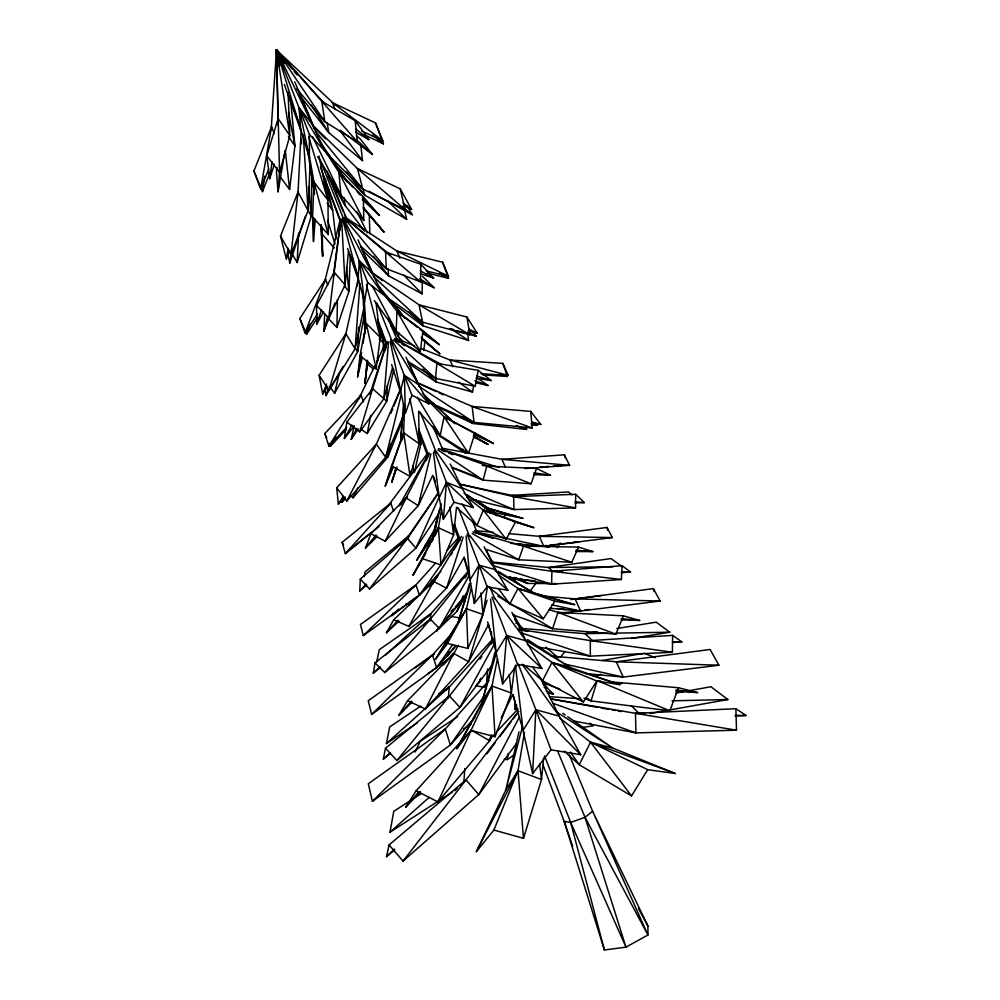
<?xml version="1.0" encoding="UTF-8"?>
<svg xmlns="http://www.w3.org/2000/svg" width="1000" height="1000" viewBox="0 0 1000 1000"><rect width="100%" height="100%" fill="white"/><g stroke="black" fill="none" stroke-linecap="round" stroke-linejoin="round"><path stroke-width="1.5" d="M315.275 219.05L313.5 241.475L313.688 218.05M313.888 194.613L313.988 182.125L308.538 151.475M471.712 499.263L513.962 509.55L575.55 507.912L575.7 494.3L513.65 496.637L459.825 484.3M311.737 174.9L311.225 216.213L297.188 262.525L292.562 254.662M539.288 647.225L590.325 656.162L672.4 652.262L672.625 635.375L590.35 640.588L518.962 629.338M362.413 250.162L388.512 275.788L422.1 293.875L422.287 282.1M328.75 319L336.95 327.463L337.413 299.637M301.413 143.9L301.5 139.288M464.688 601.625L465.812 594.075M383.225 350.675L383.413 343L381.213 329.225M562.7 571.4L551.912 571.312L551.6 584.188L621.375 579.5L622.075 565.675L551.912 571.312L491.275 562.562M366.112 328.113L364.012 297.387M360.838 246.275L386.275 268.725L420.425 281.775L420.913 264.3L385.55 251.925L344.975 217.738L388.3 253.425M408.387 538.875L408.475 536.025L438.438 492.688M398.688 332.587L398.55 337.025L402.912 341.388M410.087 476.438L419.212 443.8L403.663 432.8L391.562 465.975L410.087 476.438L403.663 432.8L404.5 408.263M387.275 385.688L386.712 401.3L367.188 433.562L360.262 428.575M350.35 254.925L348.913 291.413L336.95 327.463M312.575 216.938L313.988 182.125L327.962 200.037L328.3 234.55L312.575 216.938L313.5 241.475M358.675 326.987L357.65 351.712L334.613 393.363L330.15 387.05M310.2 162.05L308.062 210.6L291 254.537L280.512 236.137L298.05 192.05L301.212 130.175M366.775 585L359.787 590.95L360.3 579.075L407.463 538.45L438.587 492.663M297.188 262.525L298.587 233.188M334.988 302.85L323.837 331.312L324.65 314.762M551.013 749.825L580.7 754.725L559.263 716.15L535.85 709.75L551.013 749.825L532.638 773.6L535.85 709.75L518.337 664.188M271.137 129.812L276.512 50L334.85 104.637M367.062 360.163L364.988 383.25L367.775 361.15M463.888 781.825L464.812 768.512M277.062 167.25L276.413 171.812L278.05 191.812L279.725 168.925M359.9 283.75L355.112 348.787L328.913 390.325L319.1 375.3L345.887 333.713L358.537 277.35M486.587 682.812L487.625 668.938M400.7 440.788L402.463 417.825M340.188 230.1L340.55 225.487M400.588 442.262L403.537 403.762M448.375 697.8L449.25 687.025L493.288 638.5M387.225 341.6L372.6 388.713L346.85 422.1L359.775 431.838L383.825 398.762L388.55 341.863M453.925 502.238L473.325 507.575L462.25 488.587L446.463 482.325L453.925 502.238L443.375 519.362L446.463 482.325L434.325 450.763M517.6 664.463L541.875 668.487L526.038 640.775L506.688 635.475L517.6 664.463L502.587 683.925L506.688 635.475L491.938 597.062M436.275 377.413L435.887 381.912L472.5 392.062L473.7 385.938M439.837 364.288L436.9 363.363L435.475 378.413L475.262 386.312L478.175 370.35L436.9 363.363L394.375 338.787M430.112 620.9L430.788 613.8L468.475 571.013M543.65 757.812L541.538 779.525L523.488 838.337L493.888 830.05L476.413 851.612L505.775 790.125L518 770.713L524.5 732.288M348.537 251.125L345.087 284.975L328.75 317.95L316.55 305.475L334.225 272.188L340.825 219.25M291 254.537L298.05 192.05L308.062 210.6L303.263 134.812M362.375 357.212L357.6 376.863L360.012 355.538L366.238 323.462L380.238 337.312L376.2 368.975L360.012 355.538M364.988 383.25L367.425 361.9M328.75 317.95L334.225 272.188L345.087 284.975L341.637 219.3M423.8 350.55L424.9 341.575L421.538 338.475M279.925 176.513L289.587 189.45L294.925 146.012L290.712 100.988M487.163 586.85L507.875 590.288L495.688 569.725L479.05 565.163L487.163 586.85L474.363 603.475L479.05 565.163L467.125 534.038M514.637 667.113L511.35 693L495.075 736.725L470.988 730.462L456.8 748.662L481.987 702.463L491.987 686.05L497.425 658.763M374.325 300.55L396.163 331.025L420.288 351.587L423.013 330.688L397 311.337L379.137 288.25M333.45 275.062L340.575 220.9M364.275 576.575L364.888 572.075L408.475 536.025L406.613 538.425M274.262 133.713L271.575 126.725L253.912 171.012L262.462 191.65L264.625 176.188M324.113 103.35L276.512 50L278.163 118.537L266.762 155.7L269.725 178.775L272.1 161.788M277.3 124.712L278.163 118.537L289.837 135.575L279.562 172.425L266.762 155.7M504.212 759.175L507.3 759.6L508.188 753.45M354.05 426.25L344.35 438.475L346.85 422.1M287.7 252.987L289.775 263.113L291.7 250.938M342.562 219.213L364.538 302.05L367.65 282.512L342.512 217.587M357.6 376.863L361.55 352.45M363.025 343.3L366.238 323.462L376.2 368.975M380.588 667.438L373.275 673.125L374.988 662.85L430.363 619.125L468.95 571.35M278.05 191.812L285.075 150.725M441.512 509.738L438.45 527.75L440.988 564.938L422.475 558.663L413.05 575.087L438.45 527.75L453.638 534.712L440.988 564.938M253.912 171.012L260.65 189.062L271.575 126.725M280.512 236.137L286.312 258.888L288.175 248.25M297.25 196.612L298.05 192.05M364.525 313.675L357.65 351.712L354.363 346.475M452.05 792.275L389.963 832.2L393.787 811.287L420.975 793.825M357.25 286.262L358.4 280.238M367.188 433.562L370.737 415.425M390.538 753.375L383.35 759.137L385.462 748.225L449.45 695.962L493.288 640.263M417.212 722.987L386.413 743.55L389.663 726.925L420.75 706.112M402.212 439.988L403.375 434.237M376.7 661.85L379.3 649.663L430.788 613.8L427.537 617.038M364.412 305.462L355.112 348.787L345.887 333.713L344.787 336.587M358.2 429.038L351.238 439.375L354.175 425.913M394.85 849.762L386.488 856.675L389.1 844.9L465.975 779.9L518.538 711.312M393.8 369.5L386.712 401.3L372.6 388.713L369.538 394.1M390.875 443.55L387.863 457.038L353.038 497.8L351.037 495.662M432.312 541.225L439.375 509.688M414.538 471.95L420.8 444.288L420.337 433.663M518.987 731.85L505.775 790.125L522.413 726.963M334.613 393.363L339.125 373.738M419.775 502.438L420.825 497.9M471.362 587.688L466.475 608.763L467.925 648.425L447.488 643.45L435.462 659.388L466.475 608.763L483.013 614.487L467.925 648.425M432.675 539.725L441.1 503.713M438.162 514.175L432.7 537.2L416.8 560.1L435.613 527.962M430.875 453.862L418.25 505.662L385.2 541.2L370.913 533.7L365.438 548.088L377.425 536.225M438.237 514.5L432.7 537.2L435.475 530.625M324.575 282.15L340.288 219.213M401.425 394.125L385.712 457.25L346.8 500.988L336.7 487.812L376.35 444.188L400.575 388.925M385.25 350.613L386.388 346.15M494.925 652.3L481.987 702.463L496.512 652.113M323.837 331.312L327.713 316.5M533.75 474.675L550.487 475.238L536.538 468.488L486.775 466.1L483.113 480.125L452.025 467.713M491.225 734.825L489.575 740.788L437.925 801.9L416.138 790.775L405.65 807.237L420.475 791.612M383.825 398.762L392.587 367.525M447.488 643.45L466.475 608.763L457.962 623.15L469.4 583.875M359.775 431.838L372.6 388.713M396.75 467.65L391.7 482.325L396.05 467.65M328.913 390.325L345.887 333.713M487.113 600.163L468.612 661.737L425.425 709.025L407.6 700.675L399.025 715.05L412.275 701.963M600.288 680.913L597.212 680.638L591.05 700.925L583.95 698.238M393.438 466.75L385.238 486.138L391.562 465.975M457.962 623.15L470.613 582.938M409.9 398.65L419.212 443.8L418.65 411.213L440.163 435.538L468.537 453.413L475.012 433.1L444.075 416.875L425.887 398.325M269.725 178.775L274.45 164.163M433.4 428.512L440.4 436.575L465.55 453.175L466.45 450.412M463.125 537.1L446.488 588.212L408.825 626.375L393.675 619.825L386.438 632.788L398.975 621.15M370.8 391.325L386.65 343.038M391.7 482.325L396.725 467.075M621.163 619.85L639.65 620.462L623.4 615.837L557.95 612.388L552.587 628.725L513.225 615.037M289.775 263.113L305.35 216.337M316.55 305.475L316.737 324.2L321.587 309.75M333.25 275.075L334.225 272.188L334.438 275.175M327.75 285.012L325.575 279.262L299.837 318.512L306.6 334.288L310.1 324.15M385.238 486.138L403.663 432.8M575.85 551.562L592.837 551.587L578.562 547.1L523.513 546.125L518.713 559.788L485.35 549.2M437.85 449.913L483.113 480.125L531.075 483.775L536.538 468.488M325.262 389.8L325.95 395.6L328.612 388.325M390.275 341.788L405.363 413.2L411.925 395.238L390.7 339.963M454.975 646.3L447.388 656.025L448.938 651.8M585.825 697.663L591.05 700.925L669.875 710.8L678.45 687.738L697.562 692.588L675.8 691.15M299.837 318.512L305 332.925L325.575 279.262M319.1 375.3L322.688 394.05L326.55 384M429.85 585.875L432.075 580.075M262.462 191.65L269.762 173.05M286.312 258.888L289.775 250.275M402.75 419.95L387.863 457.038L386.087 454.738M260.65 189.062L268.738 169.112M493.888 830.05L518 770.713L541.538 779.525L539.575 764.225M463.3 595.825L457 611.325L436.637 630.837L439.212 627.062M497.775 596.138L552.587 628.725L615.887 634.163L623.4 615.837M390.925 413.113L392.675 408.85M393.85 406.012L400.288 390.375M463 596.962L457 611.325L464.787 596.987L455.363 606.912M432.6 584.15L461.438 536.413M513.088 695.175L514.738 700.987L514.9 709.163L516.675 704.95M403.65 415.012L385.712 457.25L376.35 444.188L373.862 448.1M434.913 535.925L438.45 527.75L422.475 558.663M480.887 678.3L478.975 682.575L476.562 684.525M472.15 533.55L518.713 559.788L571.8 562.263L578.562 547.1M452.45 656.125L458.375 645.3M439.387 496.55L415.913 548.138L369.538 588.987L360.3 579.075M426.112 460.575L428.738 454.925M437.925 801.9L471.388 730.088L416.138 790.775M353.038 497.8L357.638 487.962M358.675 399.062L374.712 366.125M376.662 361.975L385.8 342.625M470.988 730.462L491.987 686.05L511.35 693L509.237 674.562M415.062 752.075L420.188 741.338L457.675 716.663M480.913 678.525L478.975 682.575L481.025 678.725M385.2 541.2L406.1 497.875L429.175 453.225M351.238 439.375L356.775 428.375M492.325 735.337L489.575 740.788L472.688 730.85M501.238 717.6L512.9 694.412L523.075 730.375L532.638 773.6M425.425 709.025L453.675 653.388L468.612 661.737L488.413 624.788M476.413 851.612L518 770.713L523.488 838.337M417.225 596.462L391.875 615.638L393.188 613.112M346.8 500.988L376.35 444.188M519.188 717.438L478.787 794.6L403.038 861.112L389.1 844.9M449.9 507.2L453.638 534.712L456.5 507.337L476.925 525.55L506.188 539.288L515.513 522.038L533.688 527.612L483.338 510.075L466.637 497.038M494.85 643.3L459.925 707.4L396.938 760.5L385.462 748.225M316.737 324.2L323.5 311.925M408.825 626.375L433.75 581.438L446.488 588.212L463.95 557.625L469.988 579.837L474.363 603.475M456.8 748.662L491.987 686.05L495.075 736.725M399.125 505.863L428.862 453.2M344.35 438.475L351.975 425.025M469.188 575.513L439.25 628.375L384.75 672.55L374.988 662.85M450.9 555.062L452.438 552.413M453.975 549.75L460.125 539.1M413.05 575.087L422.512 558.913M424.087 556.213L425.675 553.513M325.95 395.6L343.075 366.4M504.062 517L505.613 514.362M416.8 560.1L435.662 528.062M329.25 443.363L330.538 446.15L336.012 437M564.3 751.188L579.237 764.725L631.538 795.925L647.7 769.675L675.35 773.538L612.825 748.088L590.55 742.225L560.025 718.325M342.05 499.325L342.05 502.287L345.325 497.025M435.462 659.388L457.163 624.45M361.012 395.138L324.762 433.587L328.888 446.075L361.012 395.138L363.512 401.975M436.7 575.562L430.112 586.025L437.612 576.038M557.225 547.762L560.275 542.9M336.7 487.812L338.363 504.125L343.312 496.312M523.913 664.912L542.475 680.775L583.375 702.038L596.825 681.012L619.738 684.638L570.562 667.65L551.962 662.475L527.25 644.25M306.6 334.288L317.638 317.312M322.688 394.05L327.788 386.188M447.388 656.025L449.938 652.138M438.375 514.175L415.913 548.138L407.463 538.45L403.312 543.013M480.863 592.938L483.013 614.487L487.512 586.125L509.762 603.975L543.237 618.812L554.888 601.213L574.65 604.663L518.013 588.488L499.087 575.413M305 332.925L317.587 313.913M484.825 695.05L450.4 744.975L372.388 801.35L368.312 783.763L445.275 728.962L488.988 680.5M452.562 644.75L436.625 667.638L371.637 714.425L368.25 700.738L432.475 654.975L453.3 631.85M459.3 538.6L419.425 595.237L363.288 635.538L360.438 624.475L415.975 584.862L435.588 563.062M464.938 578.025L466.763 575.538M480 659.112L481.825 656.637M490.975 644.262L493.713 640.55M516.312 743.662L478.787 794.6L465.975 779.9L460.375 785.312M386.637 507.738L427.212 453.837M401.912 504.012L407.425 496.55M369.538 588.987L407.463 538.45M486.962 753.737L495.35 742.575M500 736.363L511.175 721.462M513.038 718.975L518.625 711.525M491.375 666.062L459.925 707.4L449.45 695.962L447.212 698.112M529.987 591.188L536.2 583.075M514.9 709.163L516.737 706.775M403.038 861.112L465.975 779.9M466.6 593.513L439.25 628.375L430.363 619.125L423.65 625.475M560.225 657.537L564.963 651.538M365.438 548.088L376.087 534.938M400.3 505.05L406.1 497.875L418.25 505.662L432.775 475.288L439.188 497.675L443.375 519.362M396.938 760.5L449.45 695.962M436.637 630.837L464.787 596.987M405.65 807.237L418.8 791.8M384.75 672.55L430.363 619.125M342.05 502.287L345.075 498.875M399.025 715.05L411.4 701.087M443.363 665.025L453.675 653.388L407.6 700.675M456.175 645.763L436.625 667.638L432.475 654.975L371.637 714.425M474.85 717.575L450.4 744.975L445.275 728.962L441.788 732.05M350.238 548.325L347.113 551.8L371.188 532.438M440.675 571.512L419.425 595.237L415.975 584.862L412.575 588M390.8 503.1L342.125 542.312L345.35 553.638L390.8 503.1L393.612 511.238M446.938 550.45L458.288 537.825M359.787 590.95L366 584.1M338.363 504.125L344.55 497.388M400.213 545.037L408.475 536.025M386.438 632.788L398 620.237M429.538 586L433.75 581.438L393.675 619.825M489.4 739.525L493.638 735M496.812 731.6L518.013 708.962M330.538 446.15L346.362 429.288M328.888 446.075L346.675 427.3M451.163 611.325L453.263 609.125M370.913 533.7L406.1 497.875M372.388 801.35L445.275 728.962M391.875 615.638L398.575 609.113M386.488 856.675L394.325 849.1M454.787 790.713L457.025 788.55M363.288 635.538L415.975 584.862M383.35 759.137L390.062 752.712M442.725 702.387L444.963 700.25M373.275 673.125L379.988 666.775M445.9 690.163L449.25 687.025L438.888 693.962M385.45 655.113L430.788 613.8M386.413 743.55L449.25 687.025M389.963 832.2L429.225 797.337M345.35 553.638L378.95 526.538M542.875 764.488L564.163 821.388L570.662 822.425L585 817.312L592.612 811.237L569.35 755.025M414.562 668.225L434.425 653.95M427.975 673.65L452.987 655.688M507.3 759.6L514.712 754.463M463.475 729.013L471.238 723.975M675.875 693.075L685.025 691.413M688.062 690.863L710.925 686.737L727.812 699.525L669.963 709.925M650.175 713.487L666.925 710.475M593.175 675.725L600.862 674.362M602.15 660.475L642.75 653.55M631.487 638.425L669.762 632.2L656.188 622.163L616.8 628.525M597.112 631.712L584.987 633.663L519.1 628.212M582.65 727.412L593.35 725.8L589.788 723.138M572.75 846.462L564.163 821.388L604.4 950L625.962 947.138L647.938 935L647.913 926.062L592.612 811.237L647.938 935L585 817.312L557.7 751.188M508.562 533.6L539.325 536.325L607.062 527.45L612.375 537.55L543.75 546.325L510.513 543.312M542.513 596.013L575.1 598.888L653.425 588.625L660.113 601.025L580.562 611.038L549.788 608.212M559.812 613.275L581.438 610.462M584.525 610.062L589.163 609.45M570.638 599.575L601.3 595.6M551.15 656.062L616.237 661.787L710.113 649.475L718.913 665.225L623.237 677.075L586.638 673.65M543.787 545.788L546.825 545.475M549.862 545.15L578.75 542.112L574.163 542.025M621.3 572.775L630.513 571.962L622.075 565.675M539.562 467.125L548.825 466.45M553.45 466.112L561.163 465.55M672.475 642.537L681.825 641.85L672.625 635.375M524.975 468.55L569.6 465.35L564.375 454.8L501.962 459.312L441.712 448.137M735.263 716.112L746.087 715.487L735.888 708.725L635.475 713.325L550.462 698.763M575.163 502.987L584.325 502.587L575.7 494.3M735.888 708.725L736.5 730.2L635.95 732.887L573.925 721.025M672.038 700.837L727.812 699.525M551.8 604.812L580.562 611.038L575.1 598.888L578.188 598.837M608.112 633.263L584.987 633.663L592.888 641M615.812 633.138L669.762 632.2M613.075 566.763L548.488 567.5L491.5 561.95M476.037 532.025L543.75 546.325L539.325 536.325L547.075 536.275M556.688 583.612L527.913 583.438L509.688 576.812M621.263 571.888L630.513 571.962M672.525 641.725L681.825 641.85M539.325 536.325L612.375 537.55M552.65 703.2L635.95 732.887L635.475 713.325L644.825 713.512M735.175 715.275L746.087 715.487M575.1 598.888L660.113 601.025M718.913 665.225L616.237 661.787L623.237 677.075L564.05 663.925M480.913 373.713L508.25 375.387L502.863 363.387L450.1 360.025L420.288 348.15M482.688 374.862L507.325 376.488L502.863 363.387M549.388 696.65L578.925 698.637M585.138 699.05L588.25 699.262M525.45 496.45L511.712 495.387L460.05 484.175M472.938 531.888L523.513 546.125L528.138 546.487M575.9 550.25L592.837 551.587M531.425 423.663L540.775 424.412L530.712 411.388L472.137 406.45L416.887 382.5M462.188 487.837L513.962 509.55L513.65 496.637L518.263 497.025M575.1 501.812L584.325 502.587M611.013 681.85L678.45 687.738M569.6 465.35L501.962 459.312L505.363 467.238M474.738 530.612L493.188 532.238M531.3 424.787L537.388 425.35L535.388 423.175M530.712 411.388L532.175 427.962L474.087 422.425L435.075 404.963M549.05 609.65L557.95 612.388L568.737 613.45M621.15 618.638L639.65 620.462M436.662 406.587L472.975 423.512L526.512 429.475L526.5 426.55M551.912 571.312L621.375 579.5M617.288 683.025L621.912 683.587M675.95 690.013L697.562 692.588M535.337 581.013L512.463 578.225L518.763 584.338M672.4 652.262L590.35 640.588L590.325 656.162L521.375 632.888M438.525 448.575L489.8 466.538M533.8 472.85L550.487 475.238M475.625 685.825L484.725 687.212M475.938 378.212L491.262 380.575L478.175 370.35M557.625 608.462L565.3 609.663M507.95 577.238L551.6 584.188L493.913 565.788M547.4 693.075L553.337 694.05L542.975 683.838M635.475 713.325L736.5 730.2M451.3 616.462L459.975 617.913M550.65 698.95L598.15 707.45M601.213 708L608.875 709.375M611.938 709.925L615 710.462M618.062 711.012L621.125 711.562M513.65 496.637L575.55 507.912M516.875 544.362L528.663 546.525M482.175 465.35L488.263 466.488M518.938 629.763L528.038 631.45M486.775 507.825L522.8 518.375L495.05 512.663L484.65 507.975M544.513 546.388L548.987 547.362M476.2 382.812L487.987 385.487L476.725 377.612M426.375 271L448.537 276.3L442.575 262.2L396.975 251.075L345.275 217.25M560.763 608.562L563.787 609.288M427.312 273.062L448.488 278.325L442.575 262.2M468.113 330.875L477.175 333.137L466.912 317.013L419.1 304.837L371.55 272.225M518.1 543.538L530.112 546.675M406.062 603.575L410.25 604.663M418.488 386.05L474.087 422.425L472.137 406.45L476.613 407.625M531.812 422.062L540.775 424.412M508.25 375.387L450.1 360.025L452.875 366.75M466.912 317.013L469.875 334.75L422.55 322.175L385.112 295.975M531.388 423.738L537.388 425.35M544.125 687.45L547.112 688.263L544.188 682.95M515.825 623.188L518.763 623.987L523.4 629.462M574.65 604.663L518.013 588.488L509.762 603.975L498.75 589.1M499.988 374.375L507.325 376.488M486.55 507.887L522.8 518.375M449.663 328.462L454.1 329.775M457.05 330.65L476.287 336.325L472.863 331.613M425.213 545L429.625 546.3M474.275 532.513L493.288 538.387M513.075 521.188L533.688 527.612M476.575 375.925L491.262 380.575M441.538 449.263L499.125 467.537M467.525 332.887L468.587 340.538L423.162 325.875L389.613 300.95M619.738 684.638L551.962 662.475L542.475 680.775L532.575 667M420.4 273.7L433.612 278.087L420.913 264.3M523.513 546.125L571.8 562.263M554.888 601.213L518.013 588.488L543.237 618.812M472.137 406.45L532.175 427.962M474.925 380.712L487.987 385.487M675.35 773.538L590.55 742.225L579.237 764.725L570.413 752.113M515.513 522.038L483.338 510.075L476.925 525.55L462.075 504.012M557.95 612.388L615.887 634.163M542.75 682.688L559.8 689.125M451.788 467.225L479.325 477.863M516.362 425.438L526.512 429.475M396.15 338.537L414.613 345.887M486.775 466.1L531.075 483.775M644.25 653.288L655.275 657.688M441.3 449.988L445.6 451.75M448.475 452.925L452.788 454.688M596.825 681.012L551.962 662.475L583.375 702.038M597.212 680.638L669.875 710.8M546.188 691.025L553.337 694.05M491.525 513.638L483.338 510.075L506.188 539.288M514.388 577.5L527.913 583.438L515.337 577.725M430.913 403.1L433.688 404.35M418.162 383.325L436.388 391.625M439.188 392.9L443.4 394.812M473.738 434.438L493.462 443.512L475.012 433.1M361.938 131.1L382.837 140.787L375.538 122.963L332.425 102.675L335.188 109.625M403.225 205.487L411.613 209.425L400.25 188.85L357.488 168.575L311.988 124.4M416.15 279.25L434.2 287.775L422.375 276.212M364.025 134.6L383.45 143.85L375.538 122.963M647.7 769.675L590.55 742.225L631.538 795.925M400.25 188.85L405.062 209.513L362.762 189L326.037 152.838M468.888 329.1L477.175 333.137M399.85 258.212L396.975 251.075L448.537 276.3M526.062 544.325L530.225 546.388M467.987 332.137L476.287 336.325M411.925 395.238L428.988 403.888L418.663 384.688L392.262 341.012M473.4 436.825L488.013 444.387L473.363 435.913M396.975 251.075L399.688 252.512M439 273.3L448.488 278.325M493.462 443.512L444.075 416.875L440.163 435.538L417.35 397.35M368.913 191.238L412.312 214.737L406.975 205.9M344.387 218.312L386.275 268.725L385.55 251.925L390.9 254.838M420.262 270.825L433.612 278.087M397.137 340.175L441.613 364.688M410.375 471.3L412.925 472.7M473.963 436.65L488.013 444.387M355.538 132.125L368.875 139.6L355.238 120.738L321.8 101.287L276.512 50L278.062 121.55M404.3 208.938L406.637 219.312L364.65 195.113L334.975 164.2M495.125 570.688L534.125 593.2L498.225 571.312M469.875 334.75L419.1 304.837L422.55 322.175L373.75 276.788M436.9 363.363L475.262 386.312M524.725 639.712L570.562 667.65L527.587 639.587M407.975 361.463L435.475 378.413L393.587 339.888M355.238 120.738L357.225 141.738L324.837 121.737L296.8 88.9M419.913 278.8L434.2 287.775M556.8 712.113L612.825 748.088L567.75 716.725M395.5 339.875L399.375 342.375M401.95 344.038L404.525 345.7M474.55 499.425L495.05 512.663L475.062 499.65M451.825 329.288L468.587 340.538M422.713 333.413L439.375 344.625L423.013 330.688M408.825 363.587L435.887 381.912L422.812 369.025M462.8 416.575L472.975 423.512M464.113 493.3L497.075 515.75L467.013 494.7M562.812 713.288L565.275 715.013M418.35 442.562L420.8 444.288L418.375 433.675M447.663 419.438L444.075 416.875L468.537 453.413M458.625 382.175L472.5 392.062M622.3 566.663L610.95 558.55L548.488 567.5L552.7 571.312M371.188 272.4L382.362 280.55M340.35 130.3L372.463 154.512L360.075 138.75L356.463 135.887M315.712 131.475L362.762 189L357.488 168.575L359.95 170.438M403 202.925L411.613 209.425M332.425 102.675L382.837 140.787M367.65 282.512L383.237 294.662L343.575 218.8M402.6 207.15L412.312 214.737M417.575 327.5L397 311.337L396.163 331.025L372.175 285.75M420 329.4L439.375 344.625M372.512 135.025L383.45 143.85M276.675 54.638L276.512 50L324.837 121.737L321.8 101.287L324.212 103.25M355.588 128.8L368.875 139.6M424.9 341.575L439.762 353.775L421.2 337.325M360.725 144.6L362.525 160.65L328.775 132.637L299.15 94.513M571.938 494.837L568.462 491.95L511.712 495.387L513.688 497.413M422.025 338.913L439.762 353.775M367.575 364.175L373.35 369.012M344.95 217.738L347.325 219.75M385.55 251.925L420.425 281.775M357.488 168.575L405.062 209.513M545.988 647.2L558.162 657.775M507.875 590.288L479.05 565.163L469.988 579.837L466.05 535.862M356.7 140L372.463 154.512M345.925 218.888L349.325 222.025M362.312 199.525L379.412 215.45L363.325 196.887L338.888 172.288L321.275 144.8M422.45 393.325L455.138 423.762L433.013 403.025M541.875 668.487L506.688 635.475L496.138 652.537L502.587 683.925M473.325 507.575L446.463 482.325L439.188 497.675L433.438 452.475M631.4 705.962L638.9 713.088M387.738 201.025L406.637 219.312M408.8 311.788L423.162 325.875L421.975 319.812M379.225 338.8L383.413 343L378.725 326.538M580.7 754.725L535.85 709.75L523.075 730.375L515.413 665.212M401.362 315.75L397 311.337L420.288 351.587M312.725 125.712L325.6 138.912M403.688 275.025L422.1 293.875M352.75 187.05L338.888 172.288L340.863 194.95L363.8 220.525L363.325 196.887M357.013 191.6L360.213 195M362.35 197.275L379.412 215.45M282.6 56.988L276.512 50L309.387 134.438L325.238 151.475L276.512 50L277.538 66.925M363.625 208.65L383.95 232.013L363.4 207.413M514.625 619.338L518.763 623.987L513.587 614.388M321.8 101.287L357.225 141.738M321.65 226.488L322.275 234.262L334.275 247.95M363.237 208.038L383.95 232.013M428.988 403.888L404.4 375.375L400.325 391.912L391.65 364.588M489.675 558.225L493.363 562.863M344.263 285.812L348.913 291.413L346.5 266.875M388.738 298.5L405.325 318.575L378.888 286.525M276.938 54.65L276.512 50L292.15 69.025M294.113 71.413L297.05 74.975M277.838 59.1L276.512 50L281.375 56.1M346.613 171.962L364.65 195.113L363.1 189.225M288.075 92.35L289.837 135.575L276.512 50L280.325 54.925M373.425 256.25L388.512 275.788L388.062 268.538M327.163 203.075L332.688 210.275L335.913 239.188M342.463 176.975L338.888 172.288L363.8 220.525M364.475 231.088L345.05 205.387L328.25 176.213M470.075 535.85L495.688 569.725L484.125 546.75M340.112 130.838L362.525 160.65M494.3 597.537L526.038 640.775L511.9 612.362M343.988 218.287L346.587 221.863M458.312 482.3L460.087 484.762M522.112 664.2L559.263 716.15L541.388 679.925M383.237 294.662L359.3 260.738L358.088 279.1L347.638 248.5M436.262 451.562L462.25 488.587L450.2 463.963M279.713 65.638L276.512 50L281.75 57.55M390.675 325.487L398.55 337.025L390.662 321.825M328.7 154.65L346.413 180.975M319.35 140.575L347.113 181.988M288.425 136.263L294.925 146.012L288.5 112.487M309.387 134.438L309.413 157.725L276.512 50L279 53.938M311.35 105.087L328.775 132.637L327.088 122.525M463.075 449.225L465.55 453.175M278 52.525L276.512 50L284.625 63.338M317.625 156.575L340.863 194.95L312.712 136.838M325.238 151.475L299.125 107.888L300.712 130.125L284.325 84.425M436.438 429.862L440.4 436.575M307.6 209.525L311.225 216.213L308.575 186.988M638.438 908.363L647.913 926.062M486.1 550L491.688 560.6M342.125 542.312L343.55 545.025M357.113 212.013L367.3 232.875M277.613 52.925L276.512 50L277.838 52.787M333.125 180.275L345.05 205.387L344.312 197.862M406.037 357.262L418.663 384.688L404.4 375.375L405.363 413.2M324.762 433.587L326.688 437.775M407.575 360.825L417.587 382.925M544.525 755.888L570.662 822.425L625.962 947.138L585 817.312M358.05 239.9L372.7 273.337L359.3 260.738L364.538 302.05M360.625 246.038L372.863 274.325M294.75 81.85L313.125 125.213L299.125 107.888L309.413 157.725M298.688 91.375L314.05 128M276.512 50L279.275 57.038M326.887 171.125L347.875 221.588M388.062 318.2L397.663 341.275M433.05 426.35L443.237 450.863M472.025 520.075L477.425 533.05M328.275 175.387L343.15 211.425M344.338 214.3L346.125 218.625M490.025 587.325L494.775 598.825M320.2 160.1L344.35 220.938M377.125 303.512L392.65 342.625M420.25 412.163L436.35 452.725M458.2 507.775L469.7 536.737M320.4 167.013L341.25 222.587M377.463 319.125L386.788 343.988M418.612 428.825L428.488 455.15M454.275 523.9L460.312 539.987M288.612 95.363L298.762 122.513M322.762 174.25L340.725 222.488M377.738 321.9L385.9 343.825M418.55 431.525L427.262 454.925M453.387 525.087L458.825 539.7M350.875 256.388L357.762 275.287M434.025 477.425L435.4 481.688M323.713 182.338L332.688 210.275L325.3 179.013M327.612 220.338L334.975 243.975M308.712 136.775L327.962 200.037L318.988 156.037M464.15 557.038L467.55 568.5M488.475 624.263L491.512 634.712L491.388 631.613M564.375 454.8L565.225 457.738M487.612 621.912L496.138 652.537L490.55 599.012M328.3 234.55L313.988 182.125L314.425 186.525M377.413 357.512L378.212 360.475M570.662 822.425L604.4 950M366.4 284.713L380.238 337.312L376.037 302.925M607.062 527.45L607.725 530.25M412.638 465.812L413.888 471.887M653.425 588.625L654 591.613M467.975 569.925L468.45 572.675M307.1 147.05L314.4 193.263M309.625 162.188L314.488 193.575M491.662 636.1L492.15 640.288M285.312 150.875L289.587 189.45M320.812 225.012L322.65 256.2L322.275 234.262M362.912 294.387L365.075 332.837M363.787 308.337L365.1 332.875M321.25 225.012L322.65 256.2M369.288 215.7L369.875 233.888M278.163 118.537L279.562 172.425"/></g></svg>
